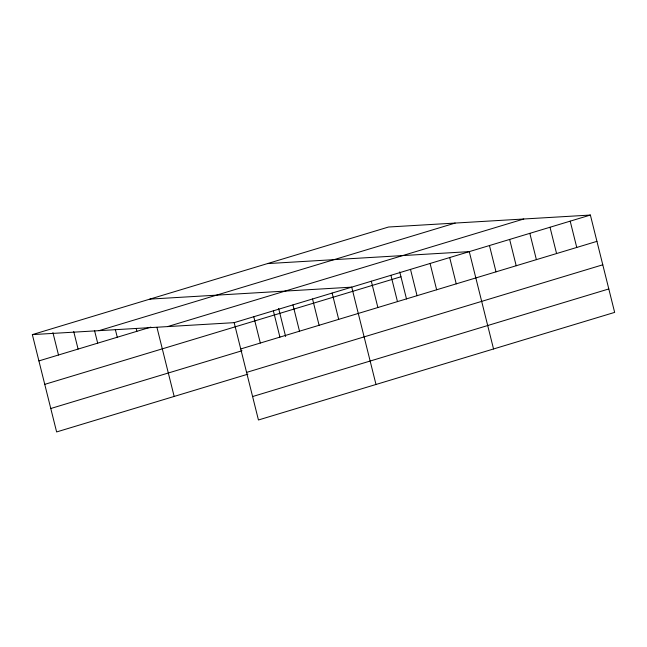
<?xml version="1.0" encoding="UTF-8"?>
<svg xmlns="http://www.w3.org/2000/svg" width="647" height="647" viewBox="0 0 647 647"><rect width="100%" height="100%" fill="white"/><g stroke="black" fill="none" stroke-linecap="round" stroke-linejoin="round"><path stroke-width="0.97" d="M32.35 334.612L388.556 227.016L590.379 215.055L614.65 312.388L258.444 419.984L234.174 322.651L32.35 334.612L56.621 431.945L247.866 374.176M98.951 330.666L455.156 223.069M38.909 360.913L150.856 327.099M167.573 326.598L523.779 219.001M234.174 322.651L590.379 215.055M44.756 384.358L400.962 276.754M240.733 348.951L596.938 241.355M50.773 408.508L242.027 350.739M246.58 372.397L602.786 264.793M252.597 396.546L608.803 288.95M267.446 263.596L469.269 251.634L493.54 348.968M149.902 299.108L351.725 287.147L375.996 384.48M570.193 221.153L576.752 247.453M550.015 227.251L556.574 253.551M529.828 233.349L536.387 259.649M509.642 239.439L516.201 265.747M489.456 245.537L496.014 271.845M449.681 257.555L456.24 283.855M430.085 263.475L436.644 289.775M410.497 269.387L417.056 295.695M399.741 271.869L406.502 298.979M390.909 275.307L397.468 301.607M371.313 281.227L377.872 307.527M332.129 293.059L338.688 319.367M312.541 298.979L319.1 325.279M292.954 304.899L299.504 331.199M278.631 308.457L285.626 336.529M273.358 310.819L279.916 337.119M253.77 316.731L260.329 343.039M156.946 327.358L174.164 396.441M136.137 328.401L136.865 331.329M115.328 329.452L117.277 337.241M94.527 330.496L97.681 343.161M73.718 331.547L78.093 349.081M52.917 332.59L58.497 355.001"/></g></svg>
